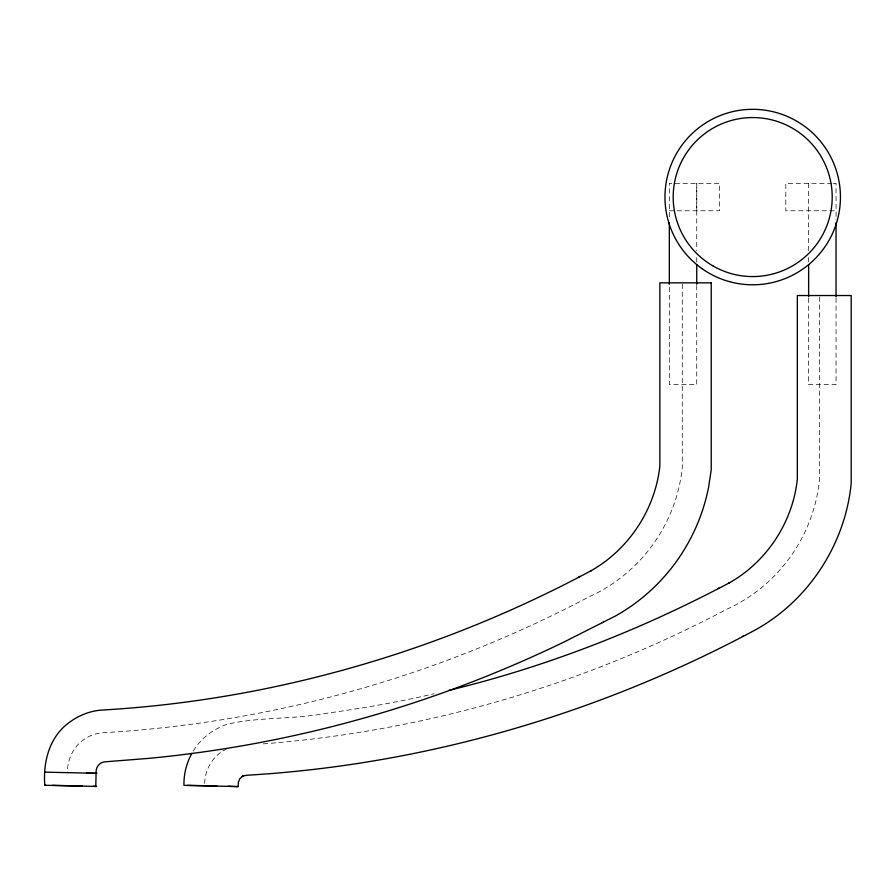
<?xml version="1.0" encoding="UTF-8"?>
<svg xmlns="http://www.w3.org/2000/svg" width="896" height="896" viewBox="0 0 896 896"><rect width="100%" height="100%" fill="white"/><g stroke="black" fill="none" stroke-linecap="round" stroke-linejoin="round"><path stroke-width="0.67" stroke-dasharray="4.48 3.36" d="M193.312 751.038C200.782 738.349 213.248 729.12 227.024 724.248C259.09 716.834 292.79 719.51 325.192 713.462C361.738 708.378 398.16 702.218 434.078 693.739M831.936 183.355L785.814 183.355L785.814 210.773L836.046 210.773M833.302 183.355L836.046 183.355L836.046 220.035M669.323 210.773L719.578 210.773L719.578 183.355L669.323 183.355L669.323 220.035M836.046 298.077L836.046 384.653L808.629 384.653L808.629 298.077M819.437 296.923L819.437 480.379A157.64 154.392 -63.9 0 1 726.522 609.381A1255.442 1218.09 90 0 1 260.702 744.072M808.629 183.355L808.629 250.734M808.629 257.578L808.629 261.89M696.763 210.773L696.763 183.355L696.741 250.734M696.741 257.578L696.741 263.29M696.741 285.51L696.741 384.653L669.323 384.653L669.323 285.51M682.27 284.234L682.27 467.678A157.64 154.392 -63.9 0 1 589.355 596.68A1255.442 1218.09 -90 0 1 103.118 732.749A38.92 37.766 -90 0 0 67.502 770.683M204.68 783.384A38.92 37.766 90 0 1 221.883 751.643M222.925 750.971A38.92 37.766 90 0 1 226.15 749.179"/><path stroke-width="1.34" d="M93.139 786.296L96.611 786.453L44.8 785.266C43.075 763.482 48.552 739.805 65.834 725.178C75.824 716.71 88.346 711.043 101.472 710.091C272.384 700.314 440.44 651.616 591.158 570.685L590.475 571.066C628.645 549.741 655.222 509.432 659.859 465.965L659.859 282.845L711.379 282.845M95.782 786.475L96.141 770.739A9.856 9.565 -90 0 1 103.891 761.925L148.266 758.408A1284.461 1246.235 -90 0 0 563.752 642.141L615.72 615.866A186.547 182.717 -63.9 0 0 708.68 486.797L711.234 469.773L711.234 282.845M191.968 753.346C186.424 763 183.758 774.245 183.938 785.355L238.101 786.598L238.358 782.208L239.814 778.77L243.499 775.544L242.133 776.272L246.546 775.264C424.133 764.882 598.674 714.022 755.294 629.933L756.011 629.541C809.043 599.984 845.376 543.626 851.2 483.28L851.2 295.534L797.339 295.534L797.339 479.08C792.87 522.066 766.696 561.994 728.941 583.072L729.669 582.669C640.92 629.832 546.638 666.68 448.93 690.379M578.939 576.901L579.958 576.352M602.224 622.698L603.176 622.182M718.021 588.594L719.085 588.022M742.302 636.507L743.366 635.936M44.8 785.266L45.685 785.243M86.52 773.203L96.914 773.326L45.102 772.139M187.566 785.355L216.866 785.96M52.394 785.333L82.41 785.994M227.931 786.24L238.101 786.598M836.046 222.667L836.046 296.766M808.629 264.555L808.629 296.766M696.741 264.555L696.741 284.211M669.323 222.667L669.323 284.211M701.938 268.621A87.741 87.741 0 0 0 840.056 205.24A87.741 87.741 0 0 0 716.094 117.32A87.741 87.741 0 0 0 701.938 268.621M712.947 265.922A79.509 79.509 0 0 0 832.205 197.064A79.509 79.509 0 0 0 712.947 128.206A79.509 79.509 0 0 0 712.947 265.922"/></g></svg>
